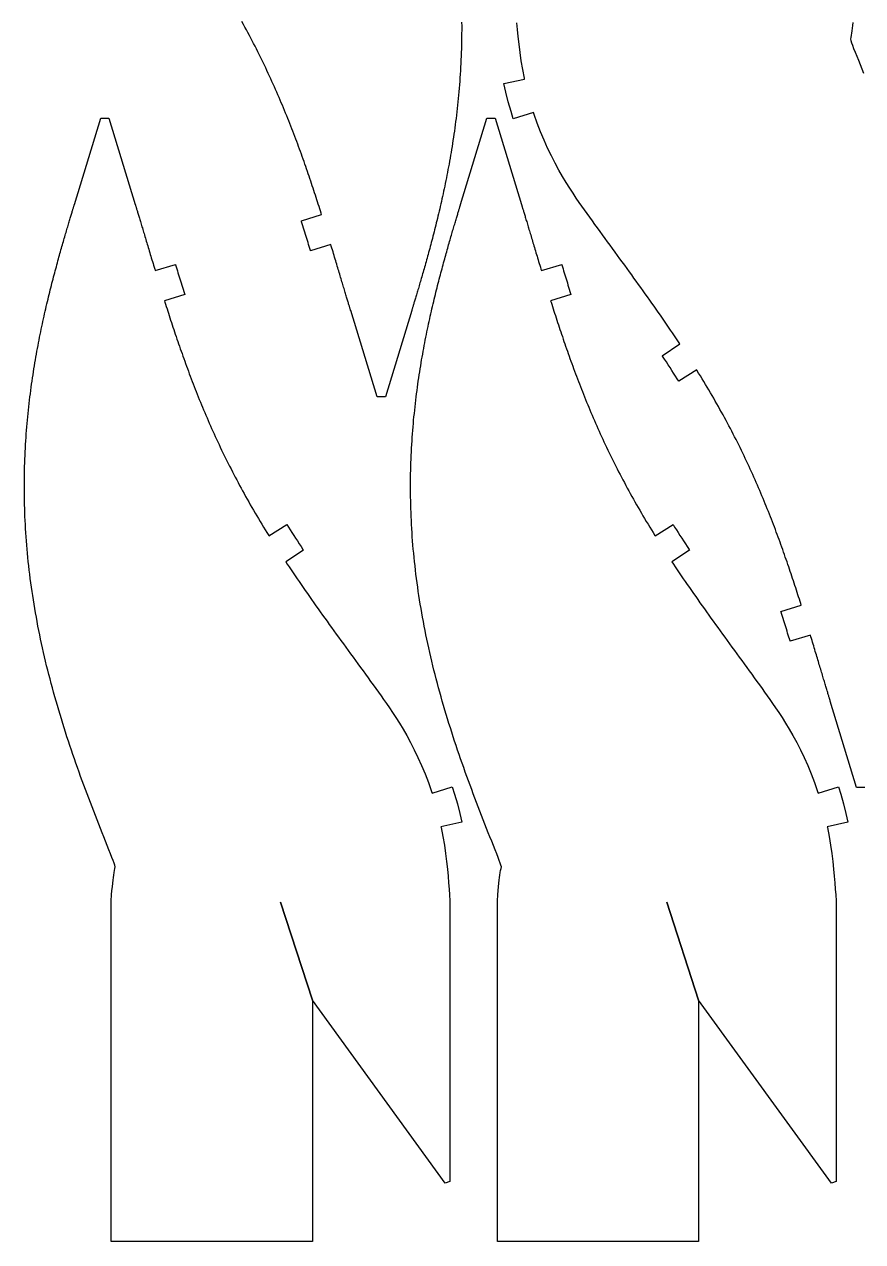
# Model space of a CAD drawing. Header units: millimetres. Extents: x 0 to 502, y 0 to 789.
# Drawn here: x 0 to 250.9, y 0 to 364.2 of the extents above; entities that cross this region are included whole.
import ezdxf

# ---------------------------------------------------------------- set-up
doc = ezdxf.new("R2010")
doc.units = ezdxf.units.MM
doc.layers.add('CUT', color=1, linetype='Continuous')

msp = doc.modelspace()

# ---------------------------------------------------------------- linework, layer by layer
at = {"layer": 'CUT'}
for points in [[(130.86, 364.84), (130.87, 363.68), (130.87, 362.53), (130.86, 361.39), (130.85, 360.26), (130.83, 359.13), (130.81, 358), (130.78, 356.89), (130.75, 355.78), (130.71, 354.68), (130.66, 353.59), (130.61, 352.5), (130.56, 351.42), (130.5, 350.35), (130.43, 349.28), (130.36, 348.22), (130.28, 347.17), (130.2, 346.12), (130.12, 345.09), (130.03, 344.06), (129.94, 343.04), (129.84, 342.02), (129.74, 341.01), (129.64, 340.01), (129.53, 339.02), (129.42, 338.04), (129.3, 337.06), (129.19, 336.09), (129.06, 335.12), (128.94, 334.17), (128.81, 333.22), (128.68, 332.28), (128.55, 331.35), (128.41, 330.42), (128.27, 329.51), (128.13, 328.6), (127.99, 327.69), (127.84, 326.8), (127.7, 325.91), (127.55, 325.03), (127.39, 324.16), (127.24, 323.29), (127.09, 322.43), (126.93, 321.58), (126.77, 320.74), (126.61, 319.91), (126.45, 319.08), (126.29, 318.26), (126.13, 317.45), (125.96, 316.64), (125.8, 315.84), (125.63, 315.05), (125.47, 314.27), (125.3, 313.5), (125.13, 312.73), (124.96, 311.97), (124.79, 311.22), (124.62, 310.47), (124.45, 309.73), (124.29, 309), (124.12, 308.28), (123.95, 307.56), (123.78, 306.86), (123.61, 306.16), (123.44, 305.46), (123.27, 304.78), (123.1, 304.1), (122.93, 303.43), (122.77, 302.76), (122.6, 302.11), (122.43, 301.46), (122.27, 300.82), (122.1, 300.18), (121.94, 299.56), (121.77, 298.94), (121.61, 298.33), (121.45, 297.72), (121.29, 297.13), (121.13, 296.54), (120.97, 295.96), (120.82, 295.39), (120.66, 294.82), (120.51, 294.26), (120.35, 293.71), (120.2, 293.17), (120.05, 292.64), (119.9, 292.11), (119.76, 291.59), (119.61, 291.08), (119.47, 290.58), (119.33, 290.09), (119.19, 289.6), (119.05, 289.13), (118.92, 288.66), (118.78, 288.19), (118.65, 287.74), (118.52, 287.3), (118.39, 286.86), (118.27, 286.43), (118.14, 286.01), (118.02, 285.6), (117.9, 285.2), (117.79, 284.81), (117.67, 284.42), (117.56, 284.05), (117.45, 283.69), (117.35, 283.33), (117.24, 282.99), (117.14, 282.65), (117.05, 282.32), (116.95, 282.01), (116.86, 281.7), (116.77, 281.41), (116.69, 281.13), (116.6, 280.85), (116.52, 280.59), (116.45, 280.35), (116.38, 280.11), (116.31, 279.88), (116.25, 279.67), (116.19, 279.48), (116.13, 279.29), (116.08, 279.13), (116.03, 278.97), (115.99, 278.84), (115.96, 278.72), (115.93, 278.63), (115.91, 278.56), (108.03, 252.73), (105.54, 252.73), (97.66, 278.56), (97.64, 278.63), (97.62, 278.72), (97.58, 278.84), (97.54, 278.97), (97.49, 279.12), (97.44, 279.29), (97.39, 279.47), (97.33, 279.67), (97.26, 279.88), (97.19, 280.1), (97.12, 280.34), (97.05, 280.59), (96.97, 280.85), (96.89, 281.12), (96.8, 281.4), (96.71, 281.69), (96.62, 282), (96.53, 282.31), (96.43, 282.63), (96.33, 282.96), (96.23, 283.31), (96.12, 283.66), (96.01, 284.02), (95.9, 284.39), (95.79, 284.77), (95.67, 285.15), (95.55, 285.55), (95.43, 285.95), (95.31, 286.37), (95.18, 286.79), (95.05, 287.21), (94.92, 287.65), (94.79, 288.09), (94.65, 288.55), (94.52, 289), (94.38, 289.47), (94.24, 289.94), (94.09, 290.43), (93.95, 290.91), (93.8, 291.41), (93.65, 291.91), (93.49, 292.42), (93.34, 292.93), (93.18, 293.45), (93.03, 293.98), (92.86, 294.52), (92.7, 295.06), (92.54, 295.61), (92.37, 296.16), (92.2, 296.72), (92.03, 297.28), (91.86, 297.85), (91.72, 298.3), (85.64, 296.46), (85.61, 296.59), (85.43, 297.17), (85.25, 297.75), (85.07, 298.34), (84.89, 298.94), (84.71, 299.54), (84.52, 300.15), (84.33, 300.76), (84.14, 301.38), (83.95, 302), (83.76, 302.62), (83.56, 303.25), (83.36, 303.89), (83.16, 304.53), (82.96, 305.17), (82.89, 305.4), (88.95, 307.31), (88.81, 307.73), (88.61, 308.39), (88.4, 309.05), (88.18, 309.72), (87.97, 310.39), (87.75, 311.07), (87.53, 311.75), (87.31, 312.43), (87.09, 313.12), (86.86, 313.82), (86.63, 314.51), (86.4, 315.21), (86.17, 315.92), (85.93, 316.63), (85.69, 317.34), (85.45, 318.05), (85.21, 318.77), (84.96, 319.49), (84.71, 320.22), (84.46, 320.94), (84.2, 321.68), (83.95, 322.41), (83.69, 323.15), (83.43, 323.89), (83.16, 324.63), (82.89, 325.38), (82.62, 326.13), (82.35, 326.88), (82.07, 327.63), (81.79, 328.39), (81.51, 329.15), (81.22, 329.91), (80.93, 330.67), (80.64, 331.44), (80.35, 332.21), (80.05, 332.98), (79.75, 333.75), (79.44, 334.52), (79.13, 335.3), (78.82, 336.08), (78.51, 336.86), (78.19, 337.64), (77.87, 338.42), (77.54, 339.21), (77.22, 340), (76.88, 340.78), (76.55, 341.57), (76.21, 342.37), (75.87, 343.16), (75.52, 343.95), (75.17, 344.75), (74.81, 345.55), (74.46, 346.35), (74.1, 347.15), (73.73, 347.95), (73.36, 348.75), (72.99, 349.55), (72.61, 350.36), (72.23, 351.17), (71.84, 351.97), (71.45, 352.78), (71.06, 353.59), (70.66, 354.4), (70.26, 355.21), (69.86, 356.03), (69.45, 356.84), (69.03, 357.65), (68.61, 358.47), (68.19, 359.29), (67.76, 360.1), (67.33, 360.92), (66.9, 361.74), (66.46, 362.56), (66.01, 363.38), (65.56, 364.21), (65.11, 365.03)], [(251.54, 135.89), (249.05, 135.89), (241.17, 161.72), (241.15, 161.79), (241.13, 161.88), (241.09, 162), (241.05, 162.13), (241, 162.28), (240.95, 162.45), (240.9, 162.63), (240.84, 162.83), (240.77, 163.04), (240.7, 163.26), (240.63, 163.5), (240.56, 163.75), (240.48, 164.01), (240.4, 164.28), (240.31, 164.56), (240.22, 164.85), (240.13, 165.16), (240.04, 165.47), (239.94, 165.79), (239.84, 166.12), (239.74, 166.47), (239.63, 166.82), (239.52, 167.18), (239.41, 167.55), (239.3, 167.93), (239.18, 168.31), (239.06, 168.71), (238.94, 169.11), (238.82, 169.53), (238.69, 169.95), (238.56, 170.37), (238.43, 170.81), (238.3, 171.25), (238.16, 171.71), (238.03, 172.16), (237.89, 172.63), (237.75, 173.1), (237.6, 173.59), (237.46, 174.07), (237.31, 174.57), (237.16, 175.07), (237, 175.58), (236.85, 176.09), (236.69, 176.61), (236.54, 177.14), (236.37, 177.68), (236.21, 178.22), (236.05, 178.77), (235.88, 179.32), (235.71, 179.88), (235.54, 180.44), (235.37, 181.01), (235.23, 181.46), (229.15, 179.62), (229.12, 179.75), (228.94, 180.33), (228.76, 180.91), (228.58, 181.5), (228.4, 182.1), (228.22, 182.7), (228.03, 183.31), (227.84, 183.92), (227.65, 184.54), (227.46, 185.16), (227.27, 185.78), (227.07, 186.41), (226.87, 187.05), (226.67, 187.69), (226.47, 188.33), (226.4, 188.56), (232.46, 190.47), (232.32, 190.89), (232.12, 191.55), (231.91, 192.21), (231.69, 192.88), (231.48, 193.55), (231.26, 194.23), (231.04, 194.91), (230.82, 195.59), (230.6, 196.28), (230.37, 196.98), (230.14, 197.67), (229.91, 198.37), (229.68, 199.08), (229.44, 199.79), (229.2, 200.5), (228.96, 201.21), (228.72, 201.93), (228.47, 202.65), (228.22, 203.38), (227.97, 204.1), (227.71, 204.84), (227.46, 205.57), (227.2, 206.31), (226.94, 207.05), (226.67, 207.79), (226.4, 208.54), (226.13, 209.29), (225.86, 210.04), (225.58, 210.79), (225.3, 211.55), (225.02, 212.31), (224.73, 213.07), (224.44, 213.83), (224.15, 214.6), (223.86, 215.37), (223.56, 216.14), (223.26, 216.91), (222.95, 217.68), (222.64, 218.46), (222.33, 219.24), (222.02, 220.02), (221.7, 220.8), (221.38, 221.58), (221.05, 222.37), (220.73, 223.16), (220.39, 223.94), (220.06, 224.73), (219.72, 225.53), (219.38, 226.32), (219.03, 227.11), (218.68, 227.91), (218.32, 228.71), (217.97, 229.51), (217.61, 230.31), (217.24, 231.11), (216.87, 231.91), (216.5, 232.71), (216.12, 233.52), (215.74, 234.33), (215.35, 235.13), (214.96, 235.94), (214.57, 236.75), (214.17, 237.56), (213.77, 238.37), (213.37, 239.19), (212.96, 240), (212.54, 240.81), (212.12, 241.63), (211.7, 242.45), (211.27, 243.26), (210.84, 244.08), (210.41, 244.9), (209.97, 245.72), (209.52, 246.54), (209.07, 247.37), (208.62, 248.19), (208.16, 249.02), (207.7, 249.84), (207.23, 250.67), (206.76, 251.5), (206.28, 252.33), (205.8, 253.16), (205.32, 253.99), (204.82, 254.82), (204.33, 255.66), (203.83, 256.5), (203.32, 257.33), (202.81, 258.17), (202.3, 259.02), (201.78, 259.86), (201.26, 260.7), (201.2, 260.8), (195.81, 257.43), (195.35, 258.17), (194.82, 259), (194.29, 259.84), (193.76, 260.67), (193.22, 261.51), (192.68, 262.35), (192.13, 263.2), (191.57, 264.04), (191.01, 264.89), (190.89, 265.08), (196.18, 268.59), (195.73, 269.26), (195.15, 270.13), (194.57, 271), (193.98, 271.88), (193.38, 272.76), (192.78, 273.64), (192.17, 274.52), (191.56, 275.41), (190.94, 276.3), (190.32, 277.2), (189.69, 278.1), (189.06, 279), (188.42, 279.91), (187.78, 280.82), (187.13, 281.73), (186.47, 282.65), (185.81, 283.58), (185.15, 284.51), (184.48, 285.44), (183.8, 286.38), (183.12, 287.33), (182.43, 288.28), (181.74, 289.23), (181.05, 290.19), (180.34, 291.16), (179.64, 292.13), (178.92, 293.11), (178.21, 294.1), (177.48, 295.09), (176.76, 296.09), (176.02, 297.1), (175.28, 298.11), (174.54, 299.14), (173.79, 300.16), (173.04, 301.2), (172.29, 302.25), (171.52, 303.3), (170.76, 304.37), (169.98, 305.44), (169.21, 306.52), (168.43, 307.6), (167.65, 308.7), (166.86, 309.81), (166.04, 310.96), (165.15, 312.24), (164.2, 313.66), (163.2, 315.2), (162.15, 316.87), (161.06, 318.67), (159.95, 320.6), (158.82, 322.66), (157.7, 324.85), (156.59, 327.14), (155.51, 329.55), (154.47, 332.05), (153.48, 334.63), (152.56, 337.27), (152.38, 337.86), (146.32, 335.95), (145.63, 338.14), (144.81, 341.03), (144.08, 343.92), (143.51, 346.47), (149.71, 347.85), (149.66, 348.08), (149.14, 350.74), (148.7, 353.33), (148.33, 355.84), (148.03, 358.25), (147.78, 360.54), (147.58, 362.69), (147.42, 364.69)], [(247.93, 364.77), (247.84, 363.86), (247.74, 363.05), (247.64, 362.3), (247.53, 361.59), (247.42, 360.93), (247.29, 360.31), (247.19, 359.85), (247.2, 359.81), (247.34, 359.34), (247.54, 358.72), (247.82, 357.94), (248.16, 357.02), (248.59, 355.94), (249.08, 354.73), (249.59, 353.46), (250.1, 352.19), (250.61, 350.92), (251.11, 349.64)]]:
    msp.add_lwpolyline(points, dxfattribs=at)
for points in [[(26.34, 106.21), (26.45, 107.23), (26.54, 108.13), (26.64, 108.95), (26.74, 109.7), (26.85, 110.4), (26.96, 111.07), (27.09, 111.69), (27.19, 112.14), (27.18, 112.18), (27.04, 112.66), (26.84, 113.28), (26.56, 114.06), (26.22, 114.98), (25.79, 116.05), (25.3, 117.27), (24.79, 118.54), (24.28, 119.81), (23.77, 121.08), (23.27, 122.35), (22.76, 123.63), (22.25, 124.92), (21.75, 126.2), (21.25, 127.49), (20.75, 128.78), (20.25, 130.07), (19.76, 131.37), (19.26, 132.67), (18.77, 133.97), (18.29, 135.27), (17.8, 136.58), (17.32, 137.89), (16.85, 139.2), (16.37, 140.51), (15.91, 141.82), (15.44, 143.14), (14.98, 144.46), (14.53, 145.78), (14.08, 147.1), (13.63, 148.42), (13.19, 149.75), (12.76, 151.07), (12.33, 152.4), (11.91, 153.73), (11.49, 155.05), (11.08, 156.38), (10.68, 157.71), (10.28, 159.04), (9.89, 160.37), (9.5, 161.7), (9.12, 163.03), (8.75, 164.36), (8.39, 165.69), (8.03, 167.02), (7.68, 168.35), (7.34, 169.68), (7, 171.01), (6.68, 172.33), (6.36, 173.66), (6.04, 174.98), (5.74, 176.3), (5.44, 177.62), (5.15, 178.94), (4.87, 180.26), (4.6, 181.57), (4.33, 182.89), (4.08, 184.2), (3.83, 185.5), (3.59, 186.81), (3.35, 188.11), (3.13, 189.41), (2.91, 190.71), (2.7, 192), (2.5, 193.29), (2.31, 194.57), (2.13, 195.85), (1.95, 197.13), (1.78, 198.4), (1.62, 199.67), (1.47, 200.94), (1.33, 202.2), (1.19, 203.46), (1.06, 204.71), (0.94, 205.95), (0.83, 207.2), (0.72, 208.43), (0.62, 209.66), (0.53, 210.89), (0.45, 212.11), (0.37, 213.33), (0.31, 214.54), (0.24, 215.74), (0.19, 216.94), (0.14, 218.13), (0.1, 219.32), (0.07, 220.5), (0.04, 221.67), (0.02, 222.84), (0.01, 224), (0, 225.16), (0, 226.3), (0.01, 227.45), (0.02, 228.58), (0.03, 229.71), (0.06, 230.83), (0.09, 231.95), (0.12, 233.06), (0.16, 234.16), (0.21, 235.25), (0.26, 236.34), (0.31, 237.42), (0.37, 238.49), (0.44, 239.56), (0.51, 240.62), (0.59, 241.67), (0.66, 242.71), (0.75, 243.75), (0.84, 244.78), (0.93, 245.8), (1.03, 246.82), (1.13, 247.82), (1.23, 248.82), (1.34, 249.82), (1.45, 250.8), (1.57, 251.78), (1.68, 252.75), (1.81, 253.71), (1.93, 254.67), (2.06, 255.62), (2.19, 256.56), (2.32, 257.49), (2.46, 258.41), (2.6, 259.33), (2.74, 260.24), (2.88, 261.14), (3.03, 262.04), (3.17, 262.93), (3.32, 263.81), (3.48, 264.68), (3.63, 265.55), (3.78, 266.4), (3.94, 267.25), (4.1, 268.1), (4.26, 268.93), (4.42, 269.76), (4.58, 270.58), (4.74, 271.39), (4.91, 272.19), (5.07, 272.99), (5.24, 273.78), (5.4, 274.57), (5.57, 275.34), (5.74, 276.11), (5.91, 276.87), (6.08, 277.62), (6.25, 278.37), (6.41, 279.1), (6.58, 279.83), (6.75, 280.56), (6.92, 281.27), (7.09, 281.98), (7.26, 282.68), (7.43, 283.38), (7.6, 284.06), (7.77, 284.74), (7.94, 285.41), (8.1, 286.07), (8.27, 286.73), (8.44, 287.38), (8.6, 288.02), (8.77, 288.65), (8.93, 289.28), (9.1, 289.9), (9.26, 290.51), (9.42, 291.11), (9.58, 291.71), (9.74, 292.3), (9.9, 292.88), (10.05, 293.45), (10.21, 294.02), (10.36, 294.57), (10.52, 295.12), (10.67, 295.66), (10.82, 296.2), (10.96, 296.73), (11.11, 297.24), (11.26, 297.75), (11.4, 298.25), (11.54, 298.75), (11.68, 299.23), (11.82, 299.71), (11.95, 300.18), (12.09, 300.64), (12.22, 301.1), (12.35, 301.54), (12.48, 301.98), (12.6, 302.41), (12.73, 302.83), (12.85, 303.24), (12.97, 303.64), (13.08, 304.03), (13.2, 304.41), (13.31, 304.79), (13.42, 305.15), (13.52, 305.51), (13.62, 305.85), (13.73, 306.19), (13.82, 306.51), (13.92, 306.83), (14.01, 307.13), (14.1, 307.43), (14.18, 307.71), (14.27, 307.98), (14.34, 308.24), (14.42, 308.49), (14.49, 308.73), (14.56, 308.95), (14.62, 309.16), (14.68, 309.36), (14.74, 309.54), (14.79, 309.71), (14.84, 309.86), (14.88, 310), (14.91, 310.11), (14.94, 310.21), (14.96, 310.28), (22.84, 336.11), (25.32, 336.11), (33.2, 310.28), (33.23, 310.21), (33.25, 310.11), (33.29, 310), (33.33, 309.86), (33.38, 309.71), (33.43, 309.55), (33.48, 309.36), (33.54, 309.17), (33.61, 308.96), (33.67, 308.73), (33.75, 308.5), (33.82, 308.25), (33.9, 307.99), (33.98, 307.72), (34.07, 307.44), (34.16, 307.15), (34.25, 306.84), (34.34, 306.53), (34.44, 306.21), (34.54, 305.87), (34.64, 305.53), (34.75, 305.18), (34.86, 304.82), (34.97, 304.45), (35.08, 304.07), (35.2, 303.68), (35.32, 303.29), (35.44, 302.88), (35.56, 302.47), (35.69, 302.05), (35.82, 301.62), (35.95, 301.19), (36.08, 300.74), (36.21, 300.29), (36.35, 299.83), (36.49, 299.37), (36.63, 298.89), (36.78, 298.41), (36.92, 297.92), (37.07, 297.43), (37.22, 296.93), (37.37, 296.42), (37.53, 295.9), (37.69, 295.38), (37.84, 294.85), (38, 294.32), (38.17, 293.78), (38.33, 293.23), (38.5, 292.68), (38.67, 292.12), (38.84, 291.55), (39.01, 290.98), (39.15, 290.53), (45.22, 292.37), (45.26, 292.25), (45.44, 291.67), (45.62, 291.08), (45.8, 290.49), (45.98, 289.9), (46.16, 289.3), (46.35, 288.69), (46.54, 288.08), (46.73, 287.46), (46.92, 286.84), (47.11, 286.21), (47.31, 285.58), (47.51, 284.95), (47.71, 284.31), (47.91, 283.67), (47.98, 283.43), (41.92, 281.53), (42.06, 281.11), (42.26, 280.45), (42.47, 279.78), (42.69, 279.12), (42.9, 278.44), (43.12, 277.77), (43.34, 277.09), (43.56, 276.4), (43.78, 275.71), (44.01, 275.02), (44.24, 274.32), (44.47, 273.62), (44.7, 272.92), (44.94, 272.21), (45.18, 271.5), (45.42, 270.79), (45.66, 270.07), (45.91, 269.35), (46.16, 268.62), (46.41, 267.89), (46.66, 267.16), (46.92, 266.43), (47.18, 265.69), (47.44, 264.95), (47.71, 264.21), (47.98, 263.46), (48.25, 262.71), (48.52, 261.96), (48.8, 261.21), (49.08, 260.45), (49.36, 259.69), (49.65, 258.93), (49.94, 258.17), (50.23, 257.4), (50.52, 256.63), (50.82, 255.86), (51.12, 255.09), (51.43, 254.32), (51.73, 253.54), (52.05, 252.76), (52.36, 251.98), (52.68, 251.2), (53, 250.41), (53.33, 249.63), (53.65, 248.84), (53.99, 248.05), (54.32, 247.26), (54.66, 246.47), (55, 245.68), (55.35, 244.88), (55.7, 244.09), (56.05, 243.29), (56.41, 242.49), (56.77, 241.69), (57.14, 240.89), (57.51, 240.09), (57.88, 239.28), (58.26, 238.48), (58.64, 237.67), (59.03, 236.86), (59.41, 236.06), (59.81, 235.25), (60.21, 234.44), (60.61, 233.62), (61.01, 232.81), (61.42, 232), (61.84, 231.18), (62.26, 230.37), (62.68, 229.55), (63.11, 228.73), (63.54, 227.92), (63.97, 227.1), (64.41, 226.28), (64.86, 225.45), (65.31, 224.63), (65.76, 223.81), (66.22, 222.98), (66.68, 222.16), (67.15, 221.33), (67.62, 220.5), (68.1, 219.67), (68.58, 218.84), (69.06, 218.01), (69.55, 217.17), (70.05, 216.34), (70.55, 215.5), (71.06, 214.66), (71.57, 213.82), (72.08, 212.98), (72.6, 212.14), (73.12, 211.29), (73.18, 211.2), (78.57, 214.57), (79.03, 213.82), (79.56, 212.99), (80.08, 212.16), (80.62, 211.32), (81.16, 210.49), (81.7, 209.64), (82.25, 208.8), (82.81, 207.95), (83.37, 207.11), (83.49, 206.92), (78.2, 203.41), (78.65, 202.73), (79.23, 201.86), (79.81, 200.99), (80.4, 200.12), (81, 199.24), (81.6, 198.36), (82.21, 197.47), (82.82, 196.59), (83.44, 195.69), (84.06, 194.8), (84.69, 193.9), (85.32, 193), (85.96, 192.09), (86.6, 191.18), (87.25, 190.26), (87.91, 189.34), (88.57, 188.42), (89.23, 187.49), (89.9, 186.56), (90.58, 185.62), (91.26, 184.67), (91.94, 183.72), (92.64, 182.77), (93.33, 181.8), (94.04, 180.84), (94.74, 179.86), (95.46, 178.88), (96.17, 177.9), (96.9, 176.9), (97.62, 175.9), (98.36, 174.9), (99.09, 173.88), (99.84, 172.86), (100.58, 171.83), (101.34, 170.8), (102.09, 169.75), (102.85, 168.7), (103.62, 167.63), (104.39, 166.56), (105.17, 165.48), (105.95, 164.39), (106.73, 163.3), (107.52, 162.19), (108.34, 161.03), (109.23, 159.75), (110.18, 158.34), (111.18, 156.8), (112.23, 155.13), (113.32, 153.33), (114.43, 151.4), (115.56, 149.34), (116.68, 147.15), (117.79, 144.85), (118.87, 142.45), (119.91, 139.95), (120.9, 137.37), (121.82, 134.72), (122, 134.14), (128.06, 136.05), (128.75, 133.86), (129.57, 130.97), (130.3, 128.08), (130.87, 125.53), (124.67, 124.15), (124.72, 123.92), (125.24, 121.26), (125.68, 118.67), (126.05, 116.16), (126.35, 113.75), (126.6, 111.46), (126.8, 109.31), (126.96, 107.31), (127.1, 105.47), (127.22, 103.81), (127.36, 101.95), (127.36, 17.99), (125.97, 17.53), (86.19, 72.29), (76.67, 101.6), (86.19, 72.29), (86.19, 0), (25.97, 0), (25.97, 101.98), (26.12, 103.77), (26.23, 105.07)], [(141.91, 106.21), (142.02, 107.23), (142.11, 108.13), (142.21, 108.95), (142.31, 109.7), (142.42, 110.4), (142.53, 111.07), (142.66, 111.69), (142.76, 112.14), (142.75, 112.18), (142.61, 112.66), (142.41, 113.28), (142.13, 114.06), (141.79, 114.98), (141.36, 116.05), (140.87, 117.27), (140.36, 118.54), (139.85, 119.81), (139.34, 121.08), (138.84, 122.35), (138.33, 123.63), (137.82, 124.92), (137.32, 126.2), (136.82, 127.49), (136.32, 128.78), (135.82, 130.07), (135.33, 131.37), (134.83, 132.67), (134.34, 133.97), (133.86, 135.27), (133.37, 136.58), (132.89, 137.89), (132.42, 139.2), (131.94, 140.51), (131.48, 141.82), (131.01, 143.14), (130.55, 144.46), (130.1, 145.78), (129.65, 147.1), (129.2, 148.42), (128.76, 149.75), (128.33, 151.07), (127.9, 152.4), (127.48, 153.73), (127.06, 155.05), (126.65, 156.38), (126.25, 157.71), (125.85, 159.04), (125.46, 160.37), (125.07, 161.7), (124.69, 163.03), (124.32, 164.36), (123.96, 165.69), (123.6, 167.02), (123.25, 168.35), (122.91, 169.68), (122.57, 171.01), (122.25, 172.33), (121.93, 173.66), (121.61, 174.98), (121.31, 176.3), (121.01, 177.62), (120.72, 178.94), (120.44, 180.26), (120.17, 181.57), (119.9, 182.89), (119.65, 184.2), (119.4, 185.5), (119.16, 186.81), (118.92, 188.11), (118.7, 189.41), (118.48, 190.71), (118.27, 192), (118.07, 193.29), (117.88, 194.57), (117.7, 195.85), (117.52, 197.13), (117.35, 198.4), (117.19, 199.67), (117.04, 200.94), (116.9, 202.2), (116.76, 203.46), (116.63, 204.71), (116.51, 205.95), (116.4, 207.2), (116.29, 208.43), (116.19, 209.66), (116.1, 210.89), (116.02, 212.11), (115.94, 213.33), (115.88, 214.54), (115.81, 215.74), (115.76, 216.94), (115.71, 218.13), (115.67, 219.32), (115.64, 220.5), (115.61, 221.67), (115.59, 222.84), (115.58, 224), (115.57, 225.16), (115.57, 226.3), (115.58, 227.45), (115.59, 228.58), (115.6, 229.71), (115.63, 230.83), (115.66, 231.95), (115.69, 233.06), (115.73, 234.16), (115.78, 235.25), (115.83, 236.34), (115.88, 237.42), (115.94, 238.49), (116.01, 239.56), (116.08, 240.62), (116.16, 241.67), (116.23, 242.71), (116.32, 243.75), (116.41, 244.78), (116.5, 245.8), (116.6, 246.82), (116.7, 247.82), (116.8, 248.82), (116.91, 249.82), (117.02, 250.8), (117.14, 251.78), (117.25, 252.75), (117.38, 253.71), (117.5, 254.67), (117.63, 255.62), (117.76, 256.56), (117.89, 257.49), (118.03, 258.41), (118.17, 259.33), (118.31, 260.24), (118.45, 261.14), (118.6, 262.04), (118.74, 262.93), (118.89, 263.81), (119.05, 264.68), (119.2, 265.55), (119.35, 266.4), (119.51, 267.25), (119.67, 268.1), (119.83, 268.93), (119.99, 269.76), (120.15, 270.58), (120.31, 271.39), (120.48, 272.19), (120.64, 272.99), (120.81, 273.78), (120.97, 274.57), (121.14, 275.34), (121.31, 276.11), (121.48, 276.87), (121.65, 277.62), (121.82, 278.37), (121.98, 279.1), (122.15, 279.83), (122.32, 280.56), (122.49, 281.27), (122.66, 281.98), (122.83, 282.68), (123, 283.38), (123.17, 284.06), (123.34, 284.74), (123.51, 285.41), (123.67, 286.07), (123.84, 286.73), (124.01, 287.38), (124.17, 288.02), (124.34, 288.65), (124.5, 289.28), (124.67, 289.9), (124.83, 290.51), (124.99, 291.11), (125.15, 291.71), (125.31, 292.3), (125.47, 292.88), (125.62, 293.45), (125.78, 294.02), (125.93, 294.57), (126.09, 295.12), (126.24, 295.66), (126.39, 296.2), (126.53, 296.73), (126.68, 297.24), (126.83, 297.75), (126.97, 298.25), (127.11, 298.75), (127.25, 299.23), (127.39, 299.71), (127.52, 300.18), (127.66, 300.64), (127.79, 301.1), (127.92, 301.54), (128.05, 301.98), (128.17, 302.41), (128.3, 302.83), (128.42, 303.24), (128.54, 303.64), (128.65, 304.03), (128.77, 304.41), (128.88, 304.79), (128.99, 305.15), (129.09, 305.51), (129.19, 305.85), (129.3, 306.19), (129.39, 306.51), (129.49, 306.83), (129.58, 307.13), (129.67, 307.43), (129.75, 307.71), (129.84, 307.98), (129.91, 308.24), (129.99, 308.49), (130.06, 308.73), (130.13, 308.95), (130.19, 309.16), (130.25, 309.36), (130.31, 309.54), (130.36, 309.71), (130.41, 309.86), (130.45, 310), (130.48, 310.11), (130.51, 310.21), (130.53, 310.28), (138.41, 336.11), (140.89, 336.11), (148.77, 310.28), (148.8, 310.21), (148.82, 310.11), (148.86, 310), (148.9, 309.86), (148.95, 309.71), (149, 309.55), (149.05, 309.36), (149.11, 309.17), (149.18, 308.96), (149.24, 308.73), (149.32, 308.5), (149.39, 308.25), (149.47, 307.99), (149.55, 307.72), (149.64, 307.44), (149.73, 307.15), (149.82, 306.84), (149.91, 306.53), (150.01, 306.21), (150.11, 305.87), (150.21, 305.53), (150.32, 305.18), (150.43, 304.82), (150.54, 304.45), (150.65, 304.07), (150.77, 303.68), (150.89, 303.29), (151.01, 302.88), (151.13, 302.47), (151.26, 302.05), (151.39, 301.62), (151.52, 301.19), (151.65, 300.74), (151.78, 300.29), (151.92, 299.83), (152.06, 299.37), (152.2, 298.89), (152.35, 298.41), (152.49, 297.92), (152.64, 297.43), (152.79, 296.93), (152.94, 296.42), (153.1, 295.9), (153.26, 295.38), (153.41, 294.85), (153.57, 294.32), (153.74, 293.78), (153.9, 293.23), (154.07, 292.68), (154.24, 292.12), (154.41, 291.55), (154.58, 290.98), (154.72, 290.53), (160.79, 292.37), (160.83, 292.25), (161.01, 291.67), (161.19, 291.08), (161.37, 290.49), (161.55, 289.9), (161.73, 289.3), (161.92, 288.69), (162.11, 288.08), (162.3, 287.46), (162.49, 286.84), (162.68, 286.21), (162.88, 285.58), (163.08, 284.95), (163.28, 284.31), (163.48, 283.67), (163.55, 283.43), (157.49, 281.53), (157.63, 281.11), (157.83, 280.45), (158.04, 279.78), (158.26, 279.12), (158.47, 278.44), (158.69, 277.77), (158.91, 277.09), (159.13, 276.4), (159.35, 275.71), (159.58, 275.02), (159.81, 274.32), (160.04, 273.62), (160.27, 272.92), (160.51, 272.21), (160.75, 271.5), (160.99, 270.79), (161.23, 270.07), (161.48, 269.35), (161.73, 268.62), (161.98, 267.89), (162.23, 267.16), (162.49, 266.43), (162.75, 265.69), (163.01, 264.95), (163.28, 264.21), (163.55, 263.46), (163.82, 262.71), (164.09, 261.96), (164.37, 261.21), (164.65, 260.45), (164.93, 259.69), (165.22, 258.93), (165.51, 258.17), (165.8, 257.4), (166.09, 256.63), (166.39, 255.86), (166.69, 255.09), (167, 254.32), (167.3, 253.54), (167.62, 252.76), (167.93, 251.98), (168.25, 251.2), (168.57, 250.41), (168.9, 249.63), (169.22, 248.84), (169.56, 248.05), (169.89, 247.26), (170.23, 246.47), (170.57, 245.68), (170.92, 244.88), (171.27, 244.09), (171.62, 243.29), (171.98, 242.49), (172.34, 241.69), (172.71, 240.89), (173.08, 240.09), (173.45, 239.28), (173.83, 238.48), (174.21, 237.67), (174.6, 236.86), (174.98, 236.06), (175.38, 235.25), (175.78, 234.44), (176.18, 233.62), (176.58, 232.81), (176.99, 232), (177.41, 231.18), (177.83, 230.37), (178.25, 229.55), (178.68, 228.73), (179.11, 227.92), (179.54, 227.1), (179.98, 226.28), (180.43, 225.45), (180.88, 224.63), (181.33, 223.81), (181.79, 222.98), (182.25, 222.16), (182.72, 221.33), (183.19, 220.5), (183.67, 219.67), (184.15, 218.84), (184.63, 218.01), (185.12, 217.17), (185.62, 216.34), (186.12, 215.5), (186.63, 214.66), (187.14, 213.82), (187.65, 212.98), (188.17, 212.14), (188.69, 211.29), (188.75, 211.2), (194.14, 214.57), (194.6, 213.82), (195.13, 212.99), (195.65, 212.16), (196.19, 211.32), (196.73, 210.49), (197.27, 209.64), (197.82, 208.8), (198.38, 207.95), (198.94, 207.11), (199.06, 206.92), (193.77, 203.41), (194.22, 202.73), (194.8, 201.86), (195.38, 200.99), (195.97, 200.12), (196.57, 199.24), (197.17, 198.36), (197.78, 197.47), (198.39, 196.59), (199.01, 195.69), (199.63, 194.8), (200.26, 193.9), (200.89, 193), (201.53, 192.09), (202.17, 191.18), (202.82, 190.26), (203.48, 189.34), (204.14, 188.42), (204.8, 187.49), (205.47, 186.56), (206.15, 185.62), (206.83, 184.67), (207.51, 183.72), (208.21, 182.77), (208.9, 181.8), (209.61, 180.84), (210.31, 179.86), (211.03, 178.88), (211.74, 177.9), (212.47, 176.9), (213.19, 175.9), (213.93, 174.9), (214.66, 173.88), (215.41, 172.86), (216.15, 171.83), (216.91, 170.8), (217.66, 169.75), (218.42, 168.7), (219.19, 167.63), (219.96, 166.56), (220.74, 165.48), (221.52, 164.39), (222.3, 163.3), (223.09, 162.19), (223.91, 161.03), (224.8, 159.75), (225.75, 158.34), (226.75, 156.8), (227.8, 155.13), (228.89, 153.33), (230, 151.4), (231.13, 149.34), (232.25, 147.15), (233.36, 144.85), (234.44, 142.45), (235.48, 139.95), (236.47, 137.37), (237.39, 134.72), (237.57, 134.14), (243.63, 136.05), (244.32, 133.86), (245.14, 130.97), (245.87, 128.08), (246.44, 125.53), (240.24, 124.15), (240.29, 123.92), (240.81, 121.26), (241.25, 118.67), (241.62, 116.16), (241.92, 113.75), (242.17, 111.46), (242.37, 109.31), (242.53, 107.31), (242.67, 105.47), (242.79, 103.81), (242.93, 101.95), (242.93, 17.99), (241.54, 17.53), (201.76, 72.29), (192.24, 101.6), (201.76, 72.29), (201.76, 0), (141.54, 0), (141.54, 101.98), (141.69, 103.77), (141.8, 105.07)]]:
    msp.add_lwpolyline(points, close=True, dxfattribs=at)

doc.saveas('drawing.dxf')
